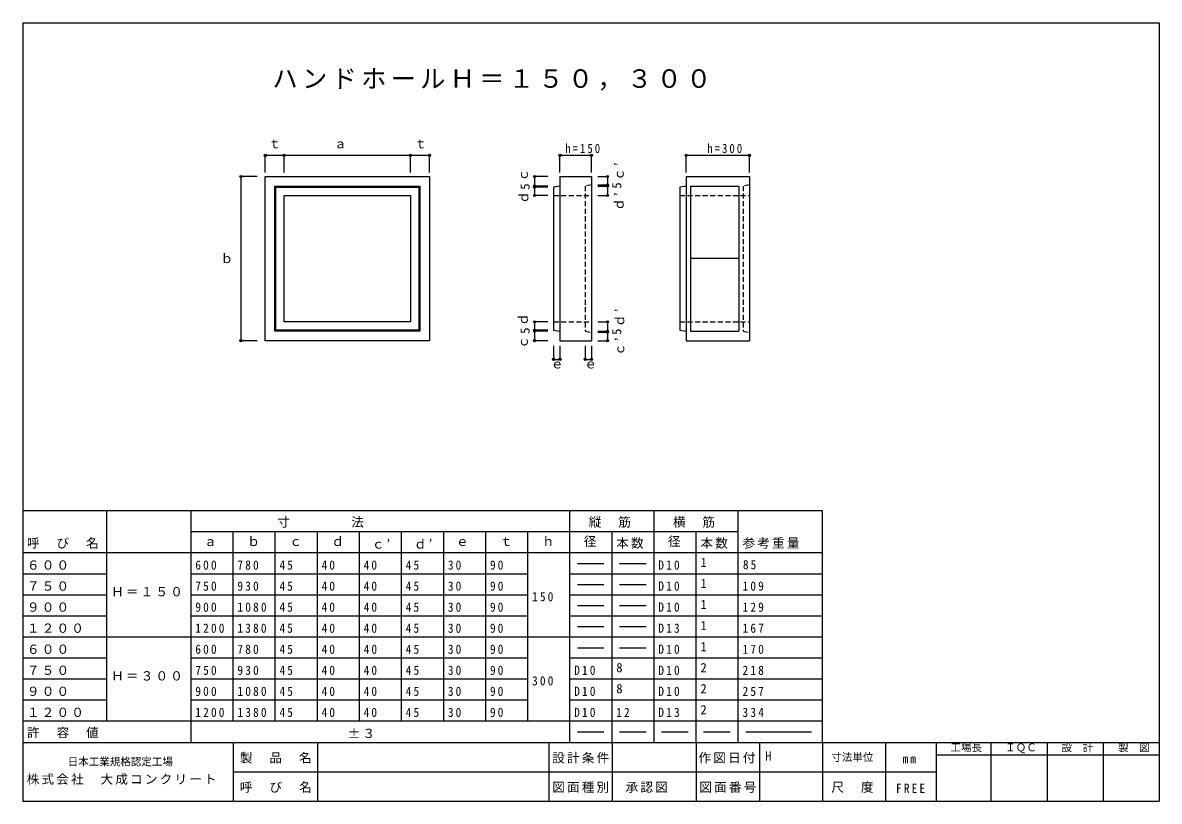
# Model space of a CAD drawing. Units: millimetres, scale not verified. Extents: x -2700 to 2700, y -1900 to 1800.
import ezdxf
from ezdxf.enums import TextEntityAlignment as Align

# ---------------------------------------------------------------- set-up
doc = ezdxf.new("R2010")
doc.units = ezdxf.units.MM
doc.header["$LTSCALE"] = 20
doc.header["$PDMODE"] = 32
doc.header["$PDSIZE"] = 10
doc.linetypes.add('DASHED1', pattern=[1.8, 1.2, -0.6])
for name, color, linetype in [('0-0', 7, 'Continuous'), ('0-3', 7, 'Continuous'), ('F-0', 2, 'Continuous')]:
    doc.layers.add(name, color=color, linetype=linetype)
doc.styles.add('ＭＳ ゴシック', font='')
doc.styles.get('ＭＳ ゴシック').set_extended_font_data('MS Gothic')

msp = doc.modelspace()

# ---------------------------------------------------------------- linework, layer by layer
at = {"layer": '0-0'}
for p, q in [((-1547.51, 1169.89), (-1457.51, 1169.89)), ((-1547.51, 1088), (-1547.51, 1169.89)), ((-767.51, 1088), (-767.51, 1169.89)), ((-147.51, 1169.89), (2.49, 1169.89)), ((-147.51, 1088), (-147.51, 1169.89)), ((2.49, 1088), (2.49, 1169.89)), ((452.49, 1169.89), (752.49, 1169.89)), ((452.49, 1088), (452.49, 1169.89)), ((752.49, 1088), (752.49, 1169.89)), ((-1663.01, 1068.9), (-1663.01, 288.9)), ((-1586.77, 1068.9), (-1663.01, 1068.9)), ((-1547.51, 288.9), (-1547.51, 1068.9)), ((-1547.51, 1068.9), (-767.51, 1068.9)), ((-767.51, 1068.9), (-767.51, 288.9)), ((-268.39, 1068.9), (-268.39, 1023.9)), ((-204.8, 1068.9), (-268.39, 1068.9)), ((-147.51, 1068.9), (-147.51, 288.9)), ((-147.51, 1068.9), (2.49, 1068.9)), ((2.49, 1068.9), (2.49, 288.9)), ((31.87, 1068.9), (78.51, 1068.9)), ((78.51, 1068.9), (78.51, 1028.9)), ((452.49, 1068.9), (752.49, 1068.9)), ((452.49, 1068.9), (452.49, 288.9)), ((752.49, 1068.9), (752.49, 288.9)), ((-1502.51, 1023.9), (-1497.51, 1018.9)), ((-1502.51, 333.9), (-1502.51, 1023.9)), ((-1497.51, 338.9), (-1497.51, 1018.9)), ((-812.51, 1023.9), (-817.51, 1018.9)), ((-204.8, 978.9), (-268.39, 978.9)), ((31.87, 978.9), (78.51, 978.9)), ((-268.39, 378.9), (-268.39, 338.9)), ((-204.8, 378.9), (-268.39, 378.9)), ((31.87, 378.9), (78.51, 378.9)), ((78.51, 378.9), (78.51, 333.9)), ((-1497.51, 338.9), (-1502.51, 333.9)), ((-812.51, 333.9), (-1502.51, 333.9)), ((-817.51, 338.9), (-1497.51, 338.9)), ((-817.51, 338.9), (-812.51, 333.9)), ((-1586.77, 288.9), (-1663.01, 288.9)), ((-767.51, 288.9), (-1547.51, 288.9)), ((-204.8, 288.9), (-268.39, 288.9)), ((-147.51, 288.9), (2.49, 288.9)), ((31.87, 288.9), (78.51, 288.9)), ((452.49, 288.9), (752.49, 288.9)), ((-177.51, 263.7), (-177.51, 200.1)), ((-147.51, 263.7), (-147.51, 200.1)), ((-27.51, 263.7), (-27.51, 200.1)), ((2.49, 263.7), (2.49, 200.1)), ((-177.51, 200.1), (-147.51, 200.1)), ((-27.51, 200.1), (2.49, 200.1))]:
    msp.add_line(p, q, dxfattribs=at)
at = {"layer": '0-0', "linetype": 'DASHED1'}
for p, q in [((-177.51, 978.9), (2.49, 978.9)), ((422.49, 978.9), (752.49, 978.9)), ((-177.51, 378.9), (2.49, 378.9)), ((422.49, 378.9), (752.49, 378.9))]:
    msp.add_line(p, q, dxfattribs=at)
at = {"layer": '0-0', "color": 2}
for p, q in [((472.49, 1023.9), (702.49, 1023.9)), ((702.49, 1023.9), (702.49, 333.9)), ((702.49, 678.9), (472.49, 678.9))]:
    msp.add_line(p, q, dxfattribs=at)
at = {"layer": '0-0'}
for points in [[(-1457.51, 1088), (-1457.51, 1169.89), (-857.51, 1169.89)], [(-857.51, 1088), (-857.51, 1169.89), (-767.51, 1169.89)], [(31.87, 1028.9), (78.51, 1028.9), (78.51, 1023.9)], [(-1502.51, 1023.9), (-812.51, 1023.9), (-812.51, 333.9)], [(-1497.51, 1018.9), (-817.51, 1018.9), (-817.51, 338.9)], [(-204.8, 1023.9), (-268.39, 1023.9), (-268.39, 1018.9)], [(-204.8, 1018.9), (-268.39, 1018.9), (-268.39, 978.9)], [(-147.51, 1023.9), (-177.51, 1018.9), (-177.51, 338.9), (-147.51, 333.9)], [(31.87, 1023.9), (78.51, 1023.9), (78.51, 978.9)], [(452.49, 1023.9), (422.49, 1018.9), (422.49, 338.9), (452.49, 333.9)], [(-204.8, 338.9), (-268.39, 338.9), (-268.39, 333.9)], [(-204.8, 333.9), (-268.39, 333.9), (-268.39, 288.9)], [(31.87, 333.9), (78.51, 333.9), (78.51, 328.9)], [(31.87, 328.9), (78.51, 328.9), (78.51, 288.9)]]:
    msp.add_lwpolyline(points, dxfattribs=at)
at = {"layer": '0-0', "linetype": 'DASHED1'}
for points in [[(2.49, 1028.9), (-27.51, 1023.9), (-27.51, 333.9), (2.49, 328.9)], [(752.49, 1028.9), (722.49, 1023.9), (722.49, 333.9), (752.49, 328.9)]]:
    msp.add_lwpolyline(points, dxfattribs=at)
at = {"layer": '0-0'}
msp.add_lwpolyline([(-1457.51, 378.9), (-1457.51, 978.9), (-857.51, 978.9), (-857.51, 378.9)], close=True, dxfattribs=at)
at = {"layer": '0-0', "color": 2}
msp.add_lwpolyline([(472.49, 1023.9), (472.49, 333.9), (702.49, 333.9)], dxfattribs=at)
at = {"layer": '0-0'}
for p in [(-1547.51, 1169.89), (-1457.51, 1169.89), (-857.51, 1169.89), (-767.51, 1169.89), (-147.51, 1169.89), (2.49, 1169.89), (452.49, 1169.89), (752.49, 1169.89), (-1663.01, 1068.9), (-268.39, 1068.9), (-268.39, 1023.9), (78.51, 1068.9), (78.51, 1028.9), (78.51, 1023.9), (-268.39, 1018.9), (-268.39, 978.9), (78.51, 978.9), (-268.39, 378.9), (78.51, 378.9), (-268.39, 338.9), (-268.39, 333.9), (78.51, 333.9), (78.51, 328.9), (-1663.01, 288.9), (-268.39, 288.9), (78.51, 288.9), (-177.51, 200.1), (-147.51, 200.1), (-27.51, 200.1), (2.49, 200.1)]:
    msp.add_point(p, dxfattribs=at)
at = {"layer": '0-3'}
for p, q in [((1100, -520), (-2700, -520)), ((-2300, -1520), (-2300, -520)), ((-1900, -1620), (-1900, -520)), ((-100, -1620), (-100, -520)), ((300, -1620), (300, -520)), ((700, -1620), (700, -520)), ((1100, -1620), (1100, -520)), ((700, -620), (-1900, -620)), ((-1700, -1520), (-1700, -620)), ((-1500, -1520), (-1500, -620)), ((-1300, -1520), (-1300, -620)), ((-1100, -1520), (-1100, -620)), ((-900, -1520), (-900, -620)), ((-700, -1520), (-700, -620)), ((-500, -1520), (-500, -620)), ((-300, -1520), (-300, -620)), ((100, -1620), (100, -620)), ((500, -1620), (500, -620)), ((1100, -720), (-2700, -720)), ((-64.88, -770), (61.55, -770)), ((135.12, -770), (261.55, -770)), ((-2300, -820), (-2700, -820)), ((-300, -820), (-1900, -820)), ((1100, -820), (-100, -820)), ((-64.88, -870), (61.55, -870)), ((135.12, -870), (261.55, -870)), ((-2300, -920), (-2700, -920)), ((-300, -920), (-1900, -920)), ((1100, -920), (-100, -920)), ((-64.88, -970), (61.55, -970)), ((135.12, -970), (261.55, -970)), ((-2300, -1020), (-2700, -1020)), ((-300, -1020), (-1900, -1020)), ((1100, -1020), (-100, -1020)), ((-64.88, -1070), (61.55, -1070)), ((135.12, -1070), (261.55, -1070)), ((1100, -1120), (-2700, -1120)), ((-64.88, -1170), (61.55, -1170)), ((135.12, -1170), (261.55, -1170)), ((-2300, -1220), (-2700, -1220)), ((-300, -1220), (-1900, -1220)), ((1100, -1220), (-100, -1220)), ((-2300, -1320), (-2700, -1320)), ((-300, -1320), (-1900, -1320)), ((1100, -1320), (-100, -1320)), ((-2300, -1420), (-2700, -1420)), ((-300, -1420), (-1900, -1420)), ((1100, -1420), (-100, -1420)), ((1100, -1520), (-2700, -1520)), ((1100, -1520), (-2700, -1520)), ((-64.88, -1570), (61.55, -1570)), ((135.12, -1570), (261.55, -1570)), ((335.12, -1570), (461.55, -1570)), ((535.12, -1570), (661.55, -1570)), ((735.12, -1570), (1048.21, -1570))]:
    msp.add_line(p, q, dxfattribs=at)
at = {"layer": 'F-0'}
for p, q in [((-2700, 1800), (-2700, -1900)), ((-2700, 1800), (2700, 1800)), ((2700, 1800), (2700, -1900)), ((-2700, -1620), (2700, -1620)), ((-1700, -1620), (-1700, -1900)), ((-1300, -1620), (-1300, -1900)), ((-200, -1620), (-200, -1900)), ((100, -1620), (100, -1900)), ((500, -1620), (500, -1900)), ((800, -1620), (800, -1900)), ((1100, -1620), (1100, -1900)), ((1400, -1620), (1400, -1900)), ((1640, -1620), (1640, -1900)), ((1900, -1620), (1900, -1900)), ((2168, -1620), (2168, -1900)), ((2434, -1620), (2434, -1900)), ((1640, -1680), (2700, -1680)), ((-1700, -1760), (1640, -1760)), ((-2700, -1900), (2700, -1900))]:
    msp.add_line(p, q, dxfattribs=at)

# ---------------------------------------------------------------- texts
at = {"layer": '0-0', "style": 'ＭＳ ゴシック'}
for s, p in [('ｔ', (-1533.6, 1189.89)), ('ｔ', (-840.03, 1189.89)), ('ａ', (-1221.15, 1189.89)), ('ｂ', (-1760.14, 644.61)), ('ｅ', (-190.75, 143.8)), ('ｅ', (-31.75, 143.8))]:
    msp.add_text(s, height=43.99, dxfattribs=at).set_placement(p, align=Align.BOTTOM_LEFT)
for s, p in [('ｃ', (-286.94, 1045.43)), ('5', (-278.39, 1006.4)), ('5', (157.2, 1011.4)), ('ｄ', (-284.29, 939.43)), ('ｄ', (-286.94, 359.09)), ('5', (-278.39, 321.4)), ('5', (157.2, 316.4)), ('ｃ', (-286.94, 250.45))]:
    msp.add_text(s, height=43.99, rotation=90, dxfattribs=at).set_placement(p, align=Align.BOTTOM_LEFT)
at = {"layer": '0-0', "char_height": 43.99, "attachment_point": 7, "style": 'ＭＳ ゴシック'}
for s, insert in [('\\T1.38;\\W0.85;h=150', (-122.51, 1179.89)), ('\\T1.38;\\W0.85;h=300', (552.49, 1179.89))]:
    msp.add_mtext(s, dxfattribs=dict(at, insert=insert))
at = {"layer": '0-0', "char_height": 43.99, "attachment_point": 7, "rotation": 90, "style": 'ＭＳ ゴシック'}
for s, insert in [('\\T1.17;ｃ’', (156.24, 1048.45)), ('\\T1.17;ｄ’', (156.24, 905.95)), ('\\T1.17;ｄ’', (158.83, 354.06)), ('\\T1.17;ｃ’', (158.83, 216.74))]:
    msp.add_mtext(s, dxfattribs=dict(at, insert=insert))
at = {"layer": '0-3', "style": 'ＭＳ ゴシック'}
for s, p in [('ｂ', (-1633.11, -700)), ('ｄ', (-1233.1, -700)), ('ｔ', (-433.11, -700)), ('ｈ', (-233.1, -700)), ('径', (-34.35, -700)), ('径', (365.65, -700)), ('ａ', (-1838.41, -700)), ('ｃ', (-1433.1, -700)), ('ｅ', (-641.41, -700)), ('1', (520, -800)), ('1', (520, -900)), ('1', (520, -1000)), ('1', (520, -1100)), ('1', (520, -1200)), ('8', (120, -1300)), ('2', (520, -1300)), ('8', (120, -1400)), ('2', (520, -1400)), ('2', (520, -1500))]:
    msp.add_text(s, height=43.99, dxfattribs=at).set_placement(p, align=Align.BOTTOM_LEFT)
at = {"layer": '0-3', "color": 3, "insert": (-1513.67, 1477.76), "char_height": 87.98, "attachment_point": 7, "style": 'ＭＳ ゴシック'}
msp.add_mtext('\\T1.17;ハンドホールＨ＝１５０，３００', dxfattribs=at)
at = {"layer": '0-3', "char_height": 43.99, "attachment_point": 7, "style": 'ＭＳ ゴシック'}
for s, insert in [('\\T1.17;寸\u3000\u3000\u3000\u3000法', (-1490.26, -600)), ('\\T1.17;縦\u3000筋', (-10.77, -600)), ('\\T1.17;横\u3000筋', (389.23, -600)), ('\\T1.17;呼\u3000び\u3000名', (-2680, -700)), ('\\T1.17;本数', (120, -700)), ('\\T1.17;本数', (520, -700)), ('\\T1.17;参考重量', (720, -700)), ('\\T1.17;ｃ’', (-1041.41, -700)), ('\\T1.17;ｄ’', (-841.41, -700)), ('\\T1.17;６００', (-2680, -800)), ('\\T1.38;\\W0.9;600', (-1880, -800)), ('\\T1.38;\\W0.9;780', (-1680, -800)), ('\\T1.36;\\W0.9;40', (-1280, -800)), ('\\T1.36;\\W0.9;40', (-1080, -800)), ('\\T1.36;\\W0.9;30', (-680, -800)), ('\\T1.36;\\W0.9;90', (-480, -800)), ('\\T1.38;\\W0.9;D10', (320, -800)), ('\\T1.36;\\W0.9;85', (721.77, -798.07)), ('\\T1.36;\\W0.9;45', (-1480, -800)), ('\\T1.36;\\W0.9;45', (-880, -800)), ('\\T1.17;７５０', (-2680, -900)), ('\\T1.38;\\W0.9;750', (-1880, -900)), ('\\T1.38;\\W0.9;930', (-1680, -900)), ('\\T1.36;\\W0.9;45', (-1480, -900)), ('\\T1.36;\\W0.9;40', (-1280, -900)), ('\\T1.36;\\W0.9;40', (-1080, -900)), ('\\T1.36;\\W0.9;45', (-880, -900)), ('\\T1.36;\\W0.9;30', (-680, -900)), ('\\T1.36;\\W0.9;90', (-480, -900)), ('\\T1.38;\\W0.9;D10', (320, -900)), ('\\T1.38;\\W0.9;109', (720, -900)), ('\\T1.17;Ｈ＝１５０', (-2280, -926.65)), ('\\T1.38;\\W0.9;150', (-280, -950.15)), ('\\T1.17;９００', (-2680, -1000)), ('\\T1.38;\\W0.9;900', (-1880, -1000)), ('\\T1.38;\\W0.9;1080', (-1680, -1000)), ('\\T1.36;\\W0.9;45', (-1480, -1000)), ('\\T1.36;\\W0.9;40', (-1280, -1000)), ('\\T1.36;\\W0.9;40', (-1080, -1000)), ('\\T1.36;\\W0.9;45', (-880, -1000)), ('\\T1.36;\\W0.9;30', (-680, -1000)), ('\\T1.36;\\W0.9;90', (-480, -1000)), ('\\T1.38;\\W0.9;D10', (320, -1000)), ('\\T1.38;\\W0.9;129', (720, -1000)), ('\\T1.17;１２００', (-2680, -1100)), ('\\T1.38;\\W0.9;1200', (-1880, -1100)), ('\\T1.38;\\W0.9;1380', (-1680, -1100)), ('\\T1.36;\\W0.9;45', (-1480, -1100)), ('\\T1.36;\\W0.9;40', (-1280, -1100)), ('\\T1.36;\\W0.9;40', (-1080, -1100)), ('\\T1.36;\\W0.9;45', (-880, -1100)), ('\\T1.36;\\W0.9;30', (-680, -1100)), ('\\T1.36;\\W0.9;90', (-480, -1100)), ('\\T1.38;\\W0.9;D13', (320, -1100)), ('\\T1.38;\\W0.9;167', (720, -1100)), ('\\T1.17;６００', (-2680, -1200)), ('\\T1.38;\\W0.9;600', (-1880, -1200)), ('\\T1.38;\\W0.9;780', (-1680, -1200)), ('\\T1.36;\\W0.9;45', (-1480, -1200)), ('\\T1.36;\\W0.9;40', (-1280, -1200)), ('\\T1.36;\\W0.9;40', (-1080, -1200)), ('\\T1.36;\\W0.9;45', (-880, -1200)), ('\\T1.36;\\W0.9;30', (-680, -1200)), ('\\T1.36;\\W0.9;90', (-480, -1200)), ('\\T1.38;\\W0.9;D10', (320, -1200)), ('\\T1.38;\\W0.9;170', (720, -1200)), ('\\T1.17;７５０', (-2680, -1300)), ('\\T1.17;Ｈ＝３００', (-2280, -1326.65)), ('\\T1.38;\\W0.9;750', (-1880, -1300)), ('\\T1.38;\\W0.9;930', (-1680, -1300)), ('\\T1.36;\\W0.9;45', (-1480, -1300)), ('\\T1.36;\\W0.9;40', (-1280, -1300)), ('\\T1.36;\\W0.9;40', (-1080, -1300)), ('\\T1.36;\\W0.9;45', (-880, -1300)), ('\\T1.36;\\W0.9;30', (-680, -1300)), ('\\T1.36;\\W0.9;90', (-480, -1300)), ('\\T1.38;\\W0.9;D10', (-80, -1300)), ('\\T1.38;\\W0.9;D10', (320, -1300)), ('\\T1.38;\\W0.9;218', (720, -1300)), ('\\T1.38;\\W0.9;300', (-280, -1350.15)), ('\\T1.17;９００', (-2680, -1400)), ('\\T1.38;\\W0.9;900', (-1880, -1400)), ('\\T1.38;\\W0.9;1080', (-1680, -1400)), ('\\T1.36;\\W0.9;45', (-1480, -1400)), ('\\T1.36;\\W0.9;40', (-1280, -1400)), ('\\T1.36;\\W0.9;40', (-1080, -1400)), ('\\T1.36;\\W0.9;45', (-880, -1400)), ('\\T1.36;\\W0.9;30', (-680, -1400)), ('\\T1.36;\\W0.9;90', (-480, -1400)), ('\\T1.38;\\W0.9;D10', (-80, -1400)), ('\\T1.38;\\W0.9;D10', (320, -1400)), ('\\T1.38;\\W0.9;257', (720, -1400)), ('\\T1.17;１２００', (-2680, -1500)), ('\\T1.38;\\W0.9;1200', (-1880, -1500)), ('\\T1.38;\\W0.9;1380', (-1680, -1500)), ('\\T1.36;\\W0.9;45', (-1480, -1500)), ('\\T1.36;\\W0.9;40', (-1280, -1500)), ('\\T1.36;\\W0.9;40', (-1080, -1500)), ('\\T1.36;\\W0.9;45', (-880, -1500)), ('\\T1.36;\\W0.9;30', (-680, -1500)), ('\\T1.36;\\W0.9;90', (-480, -1500)), ('\\T1.38;\\W0.9;D10', (-80, -1500)), ('\\T1.36;\\W0.9;12', (120, -1500)), ('\\T1.38;\\W0.9;D13', (320, -1500)), ('\\T1.38;\\W0.9;334', (720, -1500)), ('\\T1.17;許\u3000容\u3000値', (-2680, -1600)), ('\\T1.17;±３', (-1156.08, -1600))]:
    msp.add_mtext(s, dxfattribs=dict(at, insert=insert))
at = {"layer": 'F-0', "color": 7, "style": 'ＭＳ ゴシック'}
msp.add_text('H', height=43.99, dxfattribs=at).set_placement((827.59, -1720), align=Align.BOTTOM_LEFT)
at = {"layer": 'F-0', "color": 4, "style": 'ＭＳ ゴシック'}
for s, p in [('寸法単位', (1141.75, -1720)), ('工場長', (1707.89, -1673.52)), ('ＩＱＣ', (1967.89, -1673.52)), ('設\u3000計', (2235.89, -1673.52)), ('製\u3000図', (2503.89, -1673.52)), ('日本工業規格認定工場', (-2486.22, -1741.22))]:
    msp.add_text(s, height=36.66, dxfattribs=at).set_placement(p, align=Align.BOTTOM_LEFT)
at = {"layer": 'F-0', "color": 7, "char_height": 43.99, "attachment_point": 7, "style": 'ＭＳ ゴシック'}
for s, insert in [('\\T1.17;製\u3000品\u3000名', (-1668.33, -1720)), ('\\T1.17;設計条件', (-184.1, -1720)), ('\\T1.17;作図日付', (510.71, -1720)), ('\\T1.36;\\W0.9;mm', (1480.31, -1720)), ('\\T1.17;株式会社\u3000大成コンクリート', (-2681.23, -1822.03)), ('\\T1.17;呼\u3000び\u3000名', (-1668.33, -1860)), ('\\T1.17;図面種別', (-184.1, -1860)), ('\\T1.17;承認図', (164.38, -1860)), ('\\T1.17;図面番号', (514.76, -1860)), ('\\T1.17;尺\u3000度', (1141.75, -1860)), ('\\T1.38;\\W0.9;FREE', (1449.2, -1860))]:
    msp.add_mtext(s, dxfattribs=dict(at, insert=insert))

doc.saveas('drawing.dxf')
